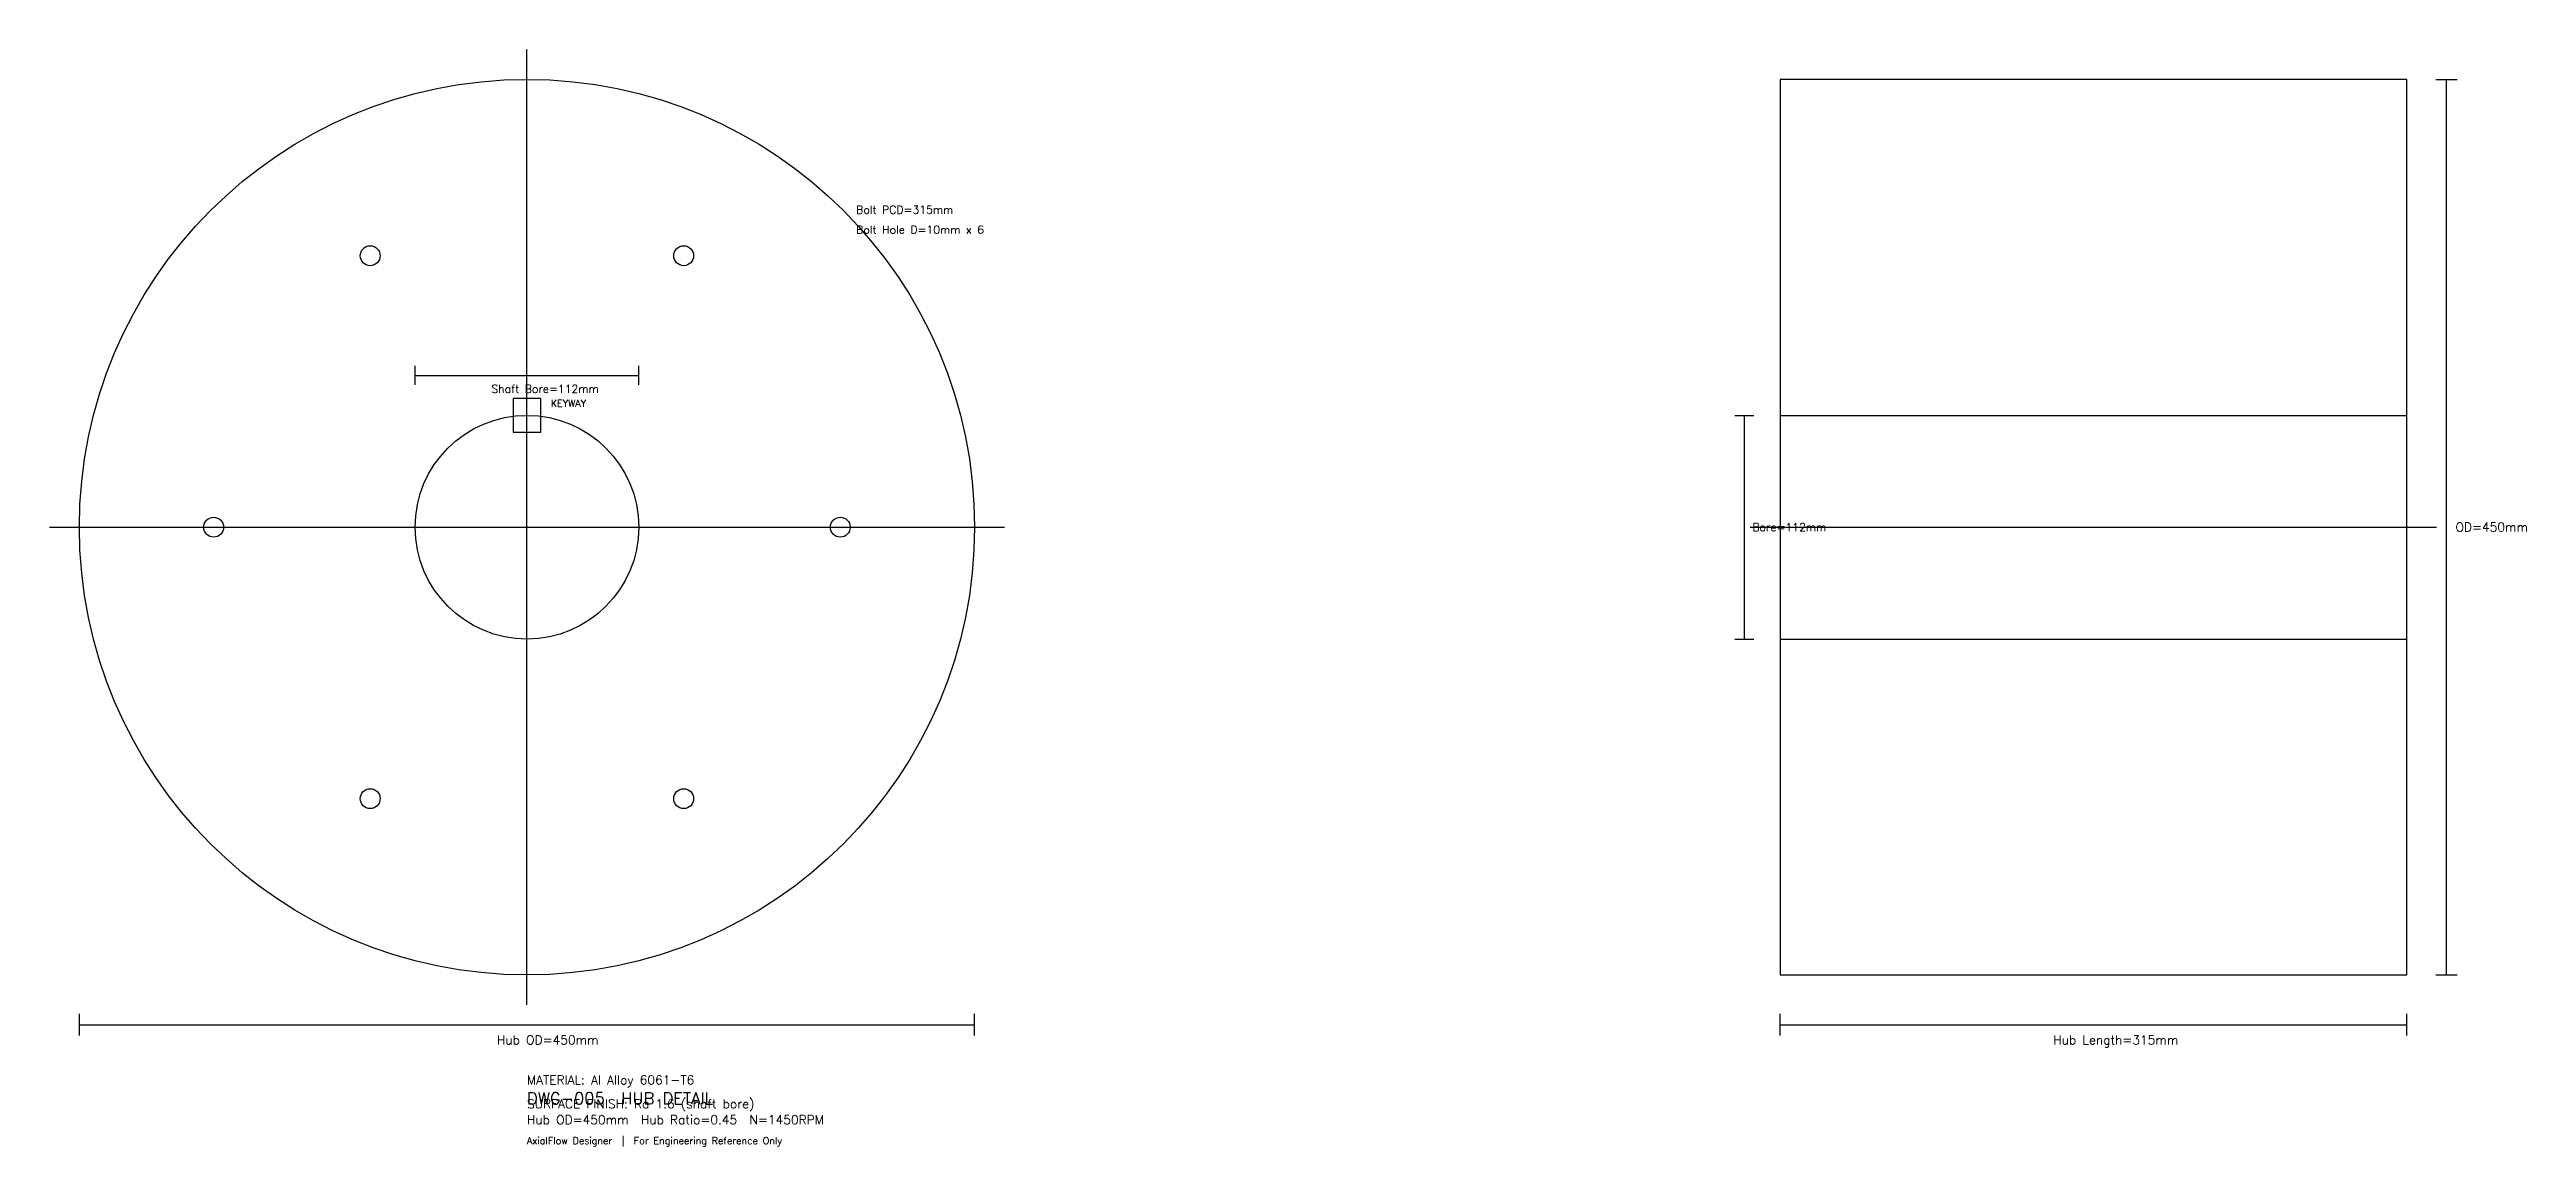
# Model space of a CAD drawing. Extents: x -240 to 1005, y -311 to 240.
import ezdxf

# ---------------------------------------------------------------- set-up
doc = ezdxf.new("R2010")
doc.units = 0
for name, color, linetype in [('ANNOTATION', 3, 'Continuous'), ('CENTERLINE', 1, 'Continuous'), ('DIMENSIONS', 7, 'Continuous'), ('HUB', 9, 'Continuous'), ('TITLE_BLOCK', 5, 'Continuous')]:
    doc.layers.add(name, color=color, linetype=linetype)
doc.styles.get("Standard").update_dxf_attribs({"font": 'simplex.shx'})

msp = doc.modelspace()

# ---------------------------------------------------------------- linework, layer by layer
at = {"layer": 'CENTERLINE'}
for p, q in [((0, -240), (0, 240)), ((630, 56.2), (945, 56.2)), ((-240, 0), (240, 0)), ((615, 0), (960, 0)), ((630, -56.2), (945, -56.2))]:
    msp.add_line(p, q, dxfattribs=at)
msp.add_circle((0, 0), 56.2, dxfattribs=at)
at = {"layer": 'DIMENSIONS'}
for p, q in [((959.6, 225), (970.4, 225)), ((965, -225), (965, 225)), ((-56.2, 71.5), (-56.2, 81)), ((-56.2, 76.2), (56.2, 76.2)), ((56.2, 71.5), (56.2, 81)), ((607.2, 56.2), (616.8, 56.2)), ((612, -56.2), (612, 56.2)), ((607.2, -56.2), (616.8, -56.2)), ((959.6, -225), (970.4, -225)), ((-225, -255.4), (-225, -244.6)), ((225, -255.4), (225, -244.6)), ((630, -255.4), (630, -244.6)), ((945, -255.4), (945, -244.6)), ((-225, -250), (225, -250)), ((630, -250), (945, -250))]:
    msp.add_line(p, q, dxfattribs=at)
at = {"layer": 'HUB'}
for points in [[(630, -225), (945, -225), (945, 225), (630, 225)], [(-7, 47.8), (7, 47.8), (7, 64.7), (-7, 64.7)]]:
    msp.add_lwpolyline(points, close=True, dxfattribs=at)
for centre, radius in [((0, 0), 225), ((-78.8, 136.4), 5), ((78.8, 136.4), 5), ((-157.5, 0), 5), ((157.5, 0), 5), ((-78.8, -136.4), 5), ((78.8, -136.4), 5)]:
    msp.add_circle(centre, radius, dxfattribs=at)

# ---------------------------------------------------------------- texts
at = {"layer": 'ANNOTATION'}
for s, height, p in [('KEYWAY', 3.5, (12, 60.5)), ('MATERIAL: Al Alloy 6061-T6', 4.5, (0, -280)), ('SURFACE FINISH: Ra 1.6 (shaft bore)', 4.5, (0, -292)), ('Hub OD=450mm  Hub Ratio=0.45  N=1450RPM', 4.5, (0, -300)), ('AxialFlow Designer  |  For Engineering Reference Only', 3.5, (0, -310))]:
    msp.add_text(s, height=height, dxfattribs=at).set_placement(p)
at = {"layer": 'DIMENSIONS'}
for s, height, p in [('Bolt PCD=315mm', 4, (165.5, 157.5)), ('Bolt Hole D=10mm x 6', 4, (165.5, 147.5)), ('Shaft Bore=112mm', 4, (-17.9, 67.5)), ('Bore=112mm', 4, (616, -2)), ('OD=450mm', 4.5, (969.5, -2.2)), ('Hub OD=450mm', 4.5, (-15.1, -259.9)), ('Hub Length=315mm', 4.5, (767.3, -259.9))]:
    msp.add_text(s, height=height, dxfattribs=at).set_placement(p)
at = {"layer": 'TITLE_BLOCK'}
msp.add_text('DWG-005  HUB DETAIL', height=6, dxfattribs=at).set_placement((0, -290))

doc.saveas('drawing.dxf')
